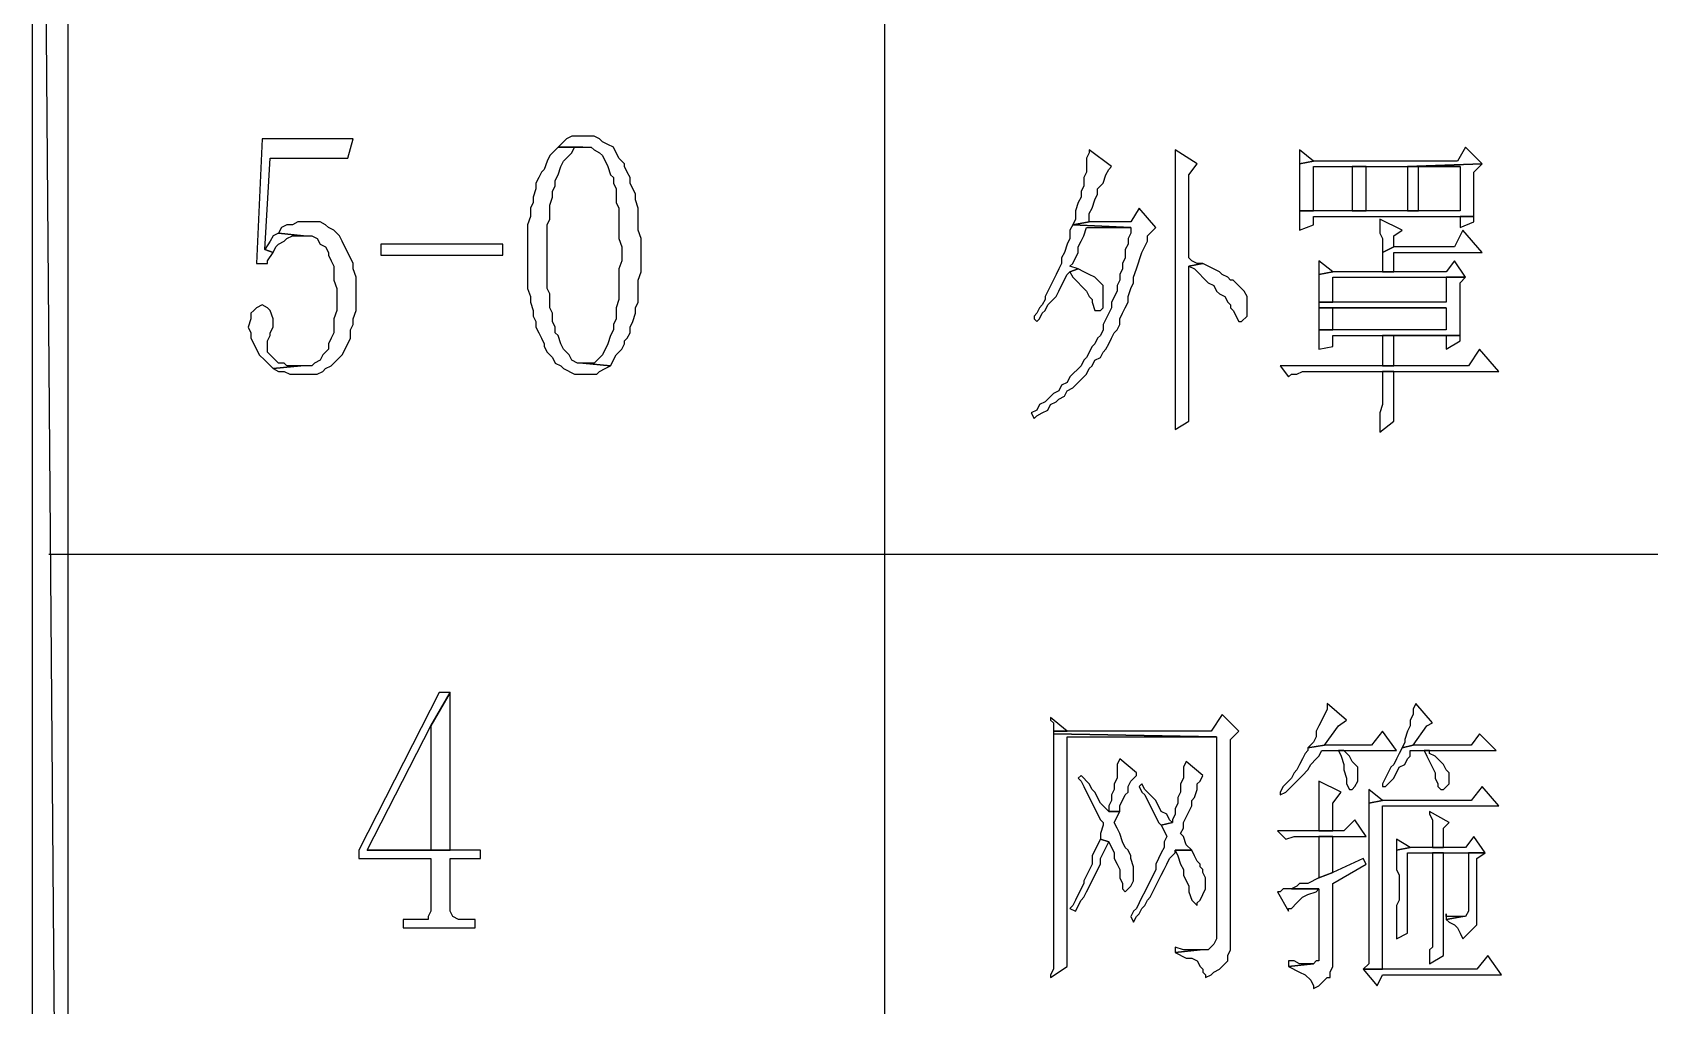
# Model space of a CAD drawing. Extents: x -15.4 to 0.8, y 0.3 to 11.8.
# Drawn here: x -3.2738 to -2.7867, y 1.8684 to 2.1615 of the extents above; entities that cross this region are included whole.
import ezdxf

# ---------------------------------------------------------------- set-up
doc = ezdxf.new("R2010")
doc.units = 0
doc.header["$MEASUREMENT"] = 0
doc.linetypes.add('AUSGEZOGEN', pattern=[0])
doc.layers.get('0').update_dxf_attribs({"linetype": 'AUSGEZOGEN'})

msp = doc.modelspace()

# ---------------------------------------------------------------- linework, layer by layer
for points in [[(-3.26295, 2.6744), (-3.27378, 2.6744), (-3.27378, 2.6744), (-3.26295, 1.3344), (-3.26295, 2.6744)], [(-3.27378, 2.6744), (-3.26295, 1.3344), (-3.26295, 1.3344), (-3.27378, 1.3344), (-3.27378, 2.6744)], [(-3.01711, 2.6744), (-3.01711, 1.33606)], [(-3.17711, 2.1294), (-3.20461, 2.1294), (-3.20461, 2.1294), (-3.20628, 2.0919), (-3.20628, 2.0919), (-3.20295, 2.0919), (-3.20295, 2.0919), (-3.20295, 2.09273), (-3.20295, 2.09273), (-3.20128, 2.09523), (-3.20128, 2.09523), (-3.20378, 2.09606), (-3.20378, 2.09606), (-3.20211, 2.12356), (-3.20211, 2.12356), (-3.17878, 2.12356), (-3.17711, 2.1294)], [(-3.10795, 2.13023), (-3.11128, 2.13023), (-3.11128, 2.13023), (-3.11295, 2.1294), (-3.11295, 2.1294), (-3.11545, 2.1269), (-3.11545, 2.1269), (-3.10545, 2.1269), (-3.10545, 2.1269), (-3.10461, 2.12606), (-3.10461, 2.12606), (-3.10295, 2.12523), (-3.10295, 2.12523), (-3.10211, 2.1244), (-3.10211, 2.1244), (-3.10045, 2.12106), (-3.10045, 2.12106), (-3.09961, 2.11856), (-3.09961, 2.11856), (-3.09878, 2.11773), (-3.09878, 2.11773), (-3.09878, 2.11606), (-3.09878, 2.11606), (-3.09795, 2.1144), (-3.09795, 2.1144), (-3.09795, 2.11023), (-3.09795, 2.11023), (-3.09711, 2.10856), (-3.09711, 2.10856), (-3.09711, 2.0994), (-3.09711, 2.0994), (-3.09628, 2.0969), (-3.09628, 2.0969), (-3.09628, 2.09273), (-3.09628, 2.09273), (-3.09711, 2.09023), (-3.09711, 2.09023), (-3.09711, 2.08106), (-3.09711, 2.08106), (-3.09795, 2.07856), (-3.09795, 2.07856), (-3.09795, 2.07523), (-3.09795, 2.07523), (-3.09878, 2.07356), (-3.09878, 2.07356), (-3.09878, 2.0719), (-3.09878, 2.0719), (-3.09961, 2.07023), (-3.09961, 2.07023), (-3.10045, 2.06773), (-3.10045, 2.06773), (-3.10211, 2.0644), (-3.10211, 2.0644), (-3.10461, 2.0619), (-3.10461, 2.0619), (-3.10795, 2.0619), (-3.10795, 2.0619), (-3.09961, 2.06106), (-3.09961, 2.06106), (-3.09795, 2.0644), (-3.09795, 2.0644), (-3.09628, 2.06606), (-3.09628, 2.06606), (-3.09545, 2.06773), (-3.09545, 2.06773), (-3.09545, 2.06856), (-3.09545, 2.06856), (-3.09461, 2.0694), (-3.09461, 2.0694), (-3.09378, 2.07106), (-3.09378, 2.07106), (-3.09378, 2.07273), (-3.09378, 2.07273), (-3.09295, 2.0744), (-3.09295, 2.0744), (-3.09211, 2.0769), (-3.09211, 2.0769), (-3.09211, 2.07856), (-3.09211, 2.07856), (-3.09128, 2.08023), (-3.09128, 2.08023), (-3.09128, 2.0869), (-3.09128, 2.0869), (-3.09045, 2.0894), (-3.09045, 2.0894), (-3.09045, 2.0994), (-3.09045, 2.0994), (-3.09128, 2.1019), (-3.09128, 2.1019), (-3.09128, 2.10856), (-3.09128, 2.10856), (-3.09211, 2.11106), (-3.09211, 2.11106), (-3.09211, 2.11273), (-3.09211, 2.11273), (-3.09378, 2.11606), (-3.09378, 2.11606), (-3.09378, 2.11773), (-3.09378, 2.11773), (-3.09461, 2.1194), (-3.09461, 2.1194), (-3.09545, 2.12106), (-3.09545, 2.12106), (-3.09545, 2.1219), (-3.09545, 2.1219), (-3.09711, 2.12356), (-3.09711, 2.12356), (-3.09878, 2.1269), (-3.09878, 2.1269), (-3.10045, 2.12773), (-3.10045, 2.12773), (-3.10211, 2.12856), (-3.10211, 2.12856), (-3.10295, 2.1294), (-3.10295, 2.1294), (-3.10461, 2.13023), (-3.10461, 2.13023), (-3.10628, 2.13023), (-3.10795, 2.13023)], [(-3.11545, 2.1269), (-3.11795, 2.1244), (-3.11795, 2.1244), (-3.11878, 2.12273), (-3.11878, 2.12273), (-3.11961, 2.12023), (-3.11961, 2.12023), (-3.12045, 2.1194), (-3.12045, 2.1194), (-3.12128, 2.11773), (-3.12128, 2.11773), (-3.12211, 2.11606), (-3.12211, 2.11606), (-3.12211, 2.1144), (-3.12211, 2.1144), (-3.12295, 2.1119), (-3.12295, 2.1119), (-3.12295, 2.11023), (-3.12295, 2.11023), (-3.12378, 2.10856), (-3.12378, 2.10856), (-3.12378, 2.10606), (-3.12378, 2.10606), (-3.12461, 2.10356), (-3.12461, 2.10356), (-3.12461, 2.0844), (-3.12461, 2.0844), (-3.12378, 2.0819), (-3.12378, 2.0819), (-3.12378, 2.08023), (-3.12378, 2.08023), (-3.12295, 2.07773), (-3.12295, 2.07773), (-3.12295, 2.07606), (-3.12295, 2.07606), (-3.12211, 2.0744), (-3.12211, 2.0744), (-3.12211, 2.07273), (-3.12211, 2.07273), (-3.12128, 2.07106), (-3.12128, 2.07106), (-3.12045, 2.0694), (-3.12045, 2.0694), (-3.11961, 2.06773), (-3.11961, 2.06773), (-3.11961, 2.0669), (-3.11961, 2.0669), (-3.11878, 2.06523), (-3.11878, 2.06523), (-3.11711, 2.06356), (-3.11711, 2.06356), (-3.11628, 2.0619), (-3.11628, 2.0619), (-3.11461, 2.06106), (-3.11461, 2.06106), (-3.11378, 2.06023), (-3.11378, 2.06023), (-3.11045, 2.05856), (-3.11045, 2.05856), (-3.10378, 2.05856), (-3.10378, 2.05856), (-3.10295, 2.0594), (-3.10295, 2.0594), (-3.10128, 2.06023), (-3.10128, 2.06023), (-3.09961, 2.06106), (-3.09961, 2.06106), (-3.10795, 2.0619), (-3.10795, 2.0619), (-3.10961, 2.0619), (-3.10961, 2.0619), (-3.11128, 2.06273), (-3.11128, 2.06273), (-3.11211, 2.0644), (-3.11211, 2.0644), (-3.11378, 2.06606), (-3.11378, 2.06606), (-3.11461, 2.06773), (-3.11461, 2.06773), (-3.11545, 2.07023), (-3.11545, 2.07023), (-3.11628, 2.07106), (-3.11628, 2.07106), (-3.11628, 2.07273), (-3.11628, 2.07273), (-3.11711, 2.0744), (-3.11711, 2.0744), (-3.11711, 2.0769), (-3.11711, 2.0769), (-3.11795, 2.07856), (-3.11795, 2.07856), (-3.11795, 2.08273), (-3.11795, 2.08273), (-3.11878, 2.0844), (-3.11878, 2.0844), (-3.11878, 2.10356), (-3.11878, 2.10356), (-3.11795, 2.10523), (-3.11795, 2.10523), (-3.11795, 2.1094), (-3.11795, 2.1094), (-3.11711, 2.1119), (-3.11711, 2.1119), (-3.11711, 2.11356), (-3.11711, 2.11356), (-3.11628, 2.11523), (-3.11628, 2.11523), (-3.11628, 2.1169), (-3.11628, 2.1169), (-3.11545, 2.11856), (-3.11545, 2.11856), (-3.11461, 2.12106), (-3.11461, 2.12106), (-3.11378, 2.12273), (-3.11378, 2.12273), (-3.11128, 2.12523), (-3.11128, 2.12523), (-3.11045, 2.1269), (-3.11045, 2.1269), (-3.10795, 2.1269), (-3.11545, 2.1269)], [(-2.95545, 2.12606), (-2.95545, 2.12523), (-2.95545, 2.12523), (-2.95628, 2.12356), (-2.95628, 2.12356), (-2.95628, 2.1194), (-2.95628, 2.1194), (-2.95711, 2.11773), (-2.95711, 2.11773), (-2.95711, 2.11523), (-2.95711, 2.11523), (-2.95795, 2.11356), (-2.95795, 2.11356), (-2.95795, 2.1119), (-2.95795, 2.1119), (-2.95878, 2.11023), (-2.95878, 2.11023), (-2.95961, 2.10773), (-2.95961, 2.10773), (-2.95961, 2.10523), (-2.95961, 2.10523), (-2.96045, 2.10356), (-2.96045, 2.10356), (-2.95545, 2.1044), (-2.95545, 2.1044), (-2.95545, 2.1069), (-2.95545, 2.1069), (-2.95461, 2.10856), (-2.95461, 2.10856), (-2.95378, 2.11106), (-2.95378, 2.11106), (-2.95295, 2.11273), (-2.95295, 2.11273), (-2.95295, 2.1144), (-2.95295, 2.1144), (-2.95128, 2.11606), (-2.95128, 2.11606), (-2.95045, 2.11856), (-2.95045, 2.11856), (-2.94961, 2.12023), (-2.94961, 2.12023), (-2.94878, 2.12106), (-2.95545, 2.12606)], [(-2.92961, 2.12606), (-2.92961, 2.0419), (-2.92961, 2.0419), (-2.92545, 2.0444), (-2.92545, 2.0444), (-2.92545, 2.09106), (-2.92545, 2.09106), (-2.92128, 2.0919), (-2.92128, 2.0919), (-2.92295, 2.0919), (-2.92295, 2.0919), (-2.92461, 2.09273), (-2.92461, 2.09273), (-2.92545, 2.09356), (-2.92545, 2.09356), (-2.92545, 2.11856), (-2.92545, 2.11856), (-2.92295, 2.1219), (-2.92961, 2.12606)], [(-2.84211, 2.1269), (-2.84461, 2.12273), (-2.84461, 2.12273), (-2.88795, 2.12273), (-2.88795, 2.12273), (-2.89211, 2.1219), (-2.89211, 2.1219), (-2.89211, 2.10773), (-2.89211, 2.10773), (-2.88795, 2.10773), (-2.88795, 2.10773), (-2.88795, 2.12106), (-2.88795, 2.12106), (-2.85961, 2.12106), (-2.85961, 2.12106), (-2.83711, 2.1219), (-2.84211, 2.1269)], [(-2.89211, 2.12606), (-2.89211, 2.1219), (-2.89211, 2.1219), (-2.88795, 2.12273), (-2.89211, 2.12606)], [(-2.83711, 2.1219), (-2.85961, 2.12106), (-2.85961, 2.12106), (-2.84378, 2.12106), (-2.84378, 2.12106), (-2.84378, 2.10773), (-2.84378, 2.10773), (-2.89211, 2.10773), (-2.89211, 2.10773), (-2.89211, 2.1019), (-2.89211, 2.1019), (-2.88795, 2.10356), (-2.88795, 2.10356), (-2.88795, 2.10606), (-2.88795, 2.10606), (-2.83961, 2.10606), (-2.83961, 2.10606), (-2.83961, 2.1194), (-2.83711, 2.1219)], [(-2.87211, 2.10773), (-2.87211, 2.12106), (-2.87211, 2.12106), (-2.87628, 2.12106), (-2.87628, 2.12106), (-2.87628, 2.10773), (-2.87628, 2.10773), (-2.87211, 2.10773), (-2.87211, 2.10773)], [(-2.85961, 2.12106), (-2.85961, 2.10773), (-2.85961, 2.10773), (-2.85628, 2.10773), (-2.85628, 2.10773), (-2.85628, 2.12106), (-2.85628, 2.12106), (-2.84378, 2.12106), (-2.85961, 2.12106)], [(-3.19045, 2.1044), (-3.19378, 2.1044), (-3.19378, 2.1044), (-3.19545, 2.10356), (-3.19545, 2.10356), (-3.19711, 2.10356), (-3.19711, 2.10356), (-3.19878, 2.10273), (-3.19878, 2.10273), (-3.19961, 2.10106), (-3.19961, 2.10106), (-3.19211, 2.10023), (-3.19211, 2.10023), (-3.18961, 2.10023), (-3.18961, 2.10023), (-3.18795, 2.0994), (-3.18795, 2.0994), (-3.18711, 2.09773), (-3.18711, 2.09773), (-3.18545, 2.0969), (-3.18545, 2.0969), (-3.18461, 2.09523), (-3.18461, 2.09523), (-3.18461, 2.0944), (-3.18461, 2.0944), (-3.18378, 2.09273), (-3.18378, 2.09273), (-3.18295, 2.09106), (-3.18295, 2.09106), (-3.18295, 2.0869), (-3.18295, 2.0869), (-3.18211, 2.0844), (-3.18211, 2.0844), (-3.18211, 2.07773), (-3.18211, 2.07773), (-3.18295, 2.07523), (-3.18295, 2.07523), (-3.18295, 2.07106), (-3.18295, 2.07106), (-3.18378, 2.0694), (-3.18378, 2.0694), (-3.18461, 2.06773), (-3.18461, 2.06773), (-3.18461, 2.06606), (-3.18461, 2.06606), (-3.18628, 2.0644), (-3.18628, 2.0644), (-3.18711, 2.06273), (-3.18711, 2.06273), (-3.18878, 2.0619), (-3.18878, 2.0619), (-3.18961, 2.06106), (-3.18961, 2.06106), (-3.19295, 2.06106), (-3.19295, 2.06106), (-3.20128, 2.06023), (-3.20128, 2.06023), (-3.19961, 2.0594), (-3.19961, 2.0594), (-3.19795, 2.0594), (-3.19795, 2.0594), (-3.19628, 2.05856), (-3.19628, 2.05856), (-3.18795, 2.05856), (-3.18795, 2.05856), (-3.18628, 2.0594), (-3.18628, 2.0594), (-3.18545, 2.06023), (-3.18545, 2.06023), (-3.18378, 2.06106), (-3.18378, 2.06106), (-3.18295, 2.0619), (-3.18295, 2.0619), (-3.18045, 2.0644), (-3.18045, 2.0644), (-3.17878, 2.06773), (-3.17878, 2.06773), (-3.17795, 2.0694), (-3.17795, 2.0694), (-3.17795, 2.0719), (-3.17795, 2.0719), (-3.17711, 2.07356), (-3.17711, 2.07356), (-3.17711, 2.07523), (-3.17711, 2.07523), (-3.17628, 2.07773), (-3.17628, 2.07773), (-3.17628, 2.08773), (-3.17628, 2.08773), (-3.17711, 2.09023), (-3.17711, 2.09023), (-3.17711, 2.0919), (-3.17711, 2.0919), (-3.18045, 2.09856), (-3.18045, 2.09856), (-3.18128, 2.10023), (-3.18128, 2.10023), (-3.18295, 2.1019), (-3.18295, 2.1019), (-3.18461, 2.10273), (-3.18461, 2.10273), (-3.18545, 2.10356), (-3.18545, 2.10356), (-3.18711, 2.1044), (-3.18711, 2.1044), (-3.18878, 2.1044), (-3.19045, 2.1044)], [(-2.94045, 2.10856), (-2.94295, 2.1044), (-2.94295, 2.1044), (-2.95545, 2.1044), (-2.95545, 2.1044), (-2.96045, 2.10356), (-2.96045, 2.10356), (-2.94295, 2.10273), (-2.94295, 2.10273), (-2.94295, 2.10106), (-2.94295, 2.10106), (-2.94378, 2.0994), (-2.94378, 2.0994), (-2.94378, 2.09773), (-2.94378, 2.09773), (-2.94461, 2.09606), (-2.94461, 2.09606), (-2.94461, 2.09356), (-2.94461, 2.09356), (-2.94545, 2.0919), (-2.94545, 2.0919), (-2.94545, 2.09023), (-2.94545, 2.09023), (-2.94628, 2.08856), (-2.94628, 2.08856), (-2.94628, 2.0869), (-2.94628, 2.0869), (-2.94711, 2.08523), (-2.94711, 2.08523), (-2.94711, 2.08356), (-2.94711, 2.08356), (-2.94878, 2.08023), (-2.94878, 2.08023), (-2.94878, 2.07856), (-2.94878, 2.07856), (-2.94961, 2.0769), (-2.94961, 2.0769), (-2.95128, 2.07356), (-2.95128, 2.07356), (-2.95128, 2.0719), (-2.95128, 2.0719), (-2.95211, 2.07023), (-2.95211, 2.07023), (-2.95295, 2.0694), (-2.95295, 2.0694), (-2.95378, 2.06773), (-2.95378, 2.06773), (-2.95461, 2.0669), (-2.95461, 2.0669), (-2.95628, 2.06356), (-2.95628, 2.06356), (-2.95711, 2.06273), (-2.95711, 2.06273), (-2.95795, 2.06106), (-2.95795, 2.06106), (-2.96128, 2.05773), (-2.96128, 2.05773), (-2.96211, 2.05606), (-2.96211, 2.05606), (-2.96378, 2.05523), (-2.96378, 2.05523), (-2.96461, 2.05356), (-2.96461, 2.05356), (-2.96628, 2.05273), (-2.96628, 2.05273), (-2.96878, 2.05023), (-2.96878, 2.05023), (-2.97045, 2.0494), (-2.97045, 2.0494), (-2.97128, 2.04773), (-2.97128, 2.04773), (-2.97295, 2.0469), (-2.97295, 2.0469), (-2.97211, 2.04523), (-2.97211, 2.04523), (-2.97128, 2.04606), (-2.97128, 2.04606), (-2.96961, 2.0469), (-2.96961, 2.0469), (-2.96795, 2.04773), (-2.96795, 2.04773), (-2.96711, 2.0494), (-2.96711, 2.0494), (-2.96545, 2.05023), (-2.96545, 2.05023), (-2.96461, 2.05106), (-2.96461, 2.05106), (-2.96295, 2.0519), (-2.96295, 2.0519), (-2.96211, 2.05356), (-2.96211, 2.05356), (-2.96045, 2.0544), (-2.96045, 2.0544), (-2.95878, 2.05606), (-2.95878, 2.05606), (-2.95711, 2.05773), (-2.95711, 2.05773), (-2.95628, 2.05856), (-2.95628, 2.05856), (-2.95545, 2.06023), (-2.95545, 2.06023), (-2.95461, 2.06106), (-2.95461, 2.06106), (-2.95378, 2.06273), (-2.95378, 2.06273), (-2.95211, 2.06356), (-2.95211, 2.06356), (-2.95128, 2.06523), (-2.95128, 2.06523), (-2.95045, 2.06606), (-2.95045, 2.06606), (-2.94961, 2.06773), (-2.94961, 2.06773), (-2.94878, 2.0694), (-2.94878, 2.0694), (-2.94795, 2.07106), (-2.94795, 2.07106), (-2.94711, 2.0719), (-2.94711, 2.0719), (-2.94628, 2.07356), (-2.94628, 2.07356), (-2.94628, 2.07523), (-2.94628, 2.07523), (-2.94545, 2.0769), (-2.94545, 2.0769), (-2.94461, 2.07856), (-2.94461, 2.07856), (-2.94378, 2.08023), (-2.94378, 2.08023), (-2.94378, 2.0819), (-2.94378, 2.0819), (-2.94295, 2.0844), (-2.94295, 2.0844), (-2.94211, 2.08606), (-2.94211, 2.08606), (-2.94211, 2.08773), (-2.94211, 2.08773), (-2.94128, 2.09023), (-2.94128, 2.09023), (-2.93961, 2.09523), (-2.93961, 2.09523), (-2.93795, 2.09856), (-2.93795, 2.09856), (-2.93795, 2.10023), (-2.93795, 2.10023), (-2.93545, 2.10273), (-2.94045, 2.10856)], [(-2.86795, 2.10523), (-2.86795, 2.10106), (-2.86795, 2.10106), (-2.86711, 2.0994), (-2.86711, 2.0994), (-2.86711, 2.09523), (-2.86711, 2.09523), (-2.86378, 2.0969), (-2.86378, 2.0969), (-2.86378, 2.10023), (-2.86378, 2.10023), (-2.86128, 2.1019), (-2.86795, 2.10523)], [(-2.83961, 2.10606), (-2.84378, 2.10606), (-2.84378, 2.10606), (-2.84378, 2.10273), (-2.84378, 2.10273), (-2.83961, 2.1044), (-2.83961, 2.10606)], [(-3.19961, 2.10106), (-3.20128, 2.10023), (-3.20128, 2.10023), (-3.20211, 2.09856), (-3.20211, 2.09856), (-3.20378, 2.09606), (-3.20378, 2.09606), (-3.20128, 2.09523), (-3.20128, 2.09523), (-3.20045, 2.0969), (-3.20045, 2.0969), (-3.19961, 2.09773), (-3.19961, 2.09773), (-3.19795, 2.09856), (-3.19795, 2.09856), (-3.19711, 2.0994), (-3.19711, 2.0994), (-3.19545, 2.10023), (-3.19545, 2.10023), (-3.19211, 2.10023), (-3.19961, 2.10106)], [(-2.96045, 2.10356), (-2.96128, 2.1019), (-2.96128, 2.1019), (-2.96128, 2.0994), (-2.96128, 2.0994), (-2.96211, 2.09773), (-2.96211, 2.09773), (-2.96295, 2.09523), (-2.96295, 2.09523), (-2.96378, 2.09356), (-2.96378, 2.09356), (-2.96378, 2.0919), (-2.96378, 2.0919), (-2.96461, 2.09023), (-2.96461, 2.09023), (-2.96545, 2.08856), (-2.96545, 2.08856), (-2.96878, 2.0819), (-2.96878, 2.0819), (-2.96878, 2.08106), (-2.96878, 2.08106), (-2.96961, 2.0794), (-2.96961, 2.0794), (-2.97045, 2.07856), (-2.97045, 2.07856), (-2.97128, 2.0769), (-2.97128, 2.0769), (-2.97211, 2.07606), (-2.97211, 2.07606), (-2.97211, 2.07523), (-2.97211, 2.07523), (-2.97128, 2.0744), (-2.97128, 2.0744), (-2.97045, 2.07523), (-2.97045, 2.07523), (-2.96961, 2.0769), (-2.96961, 2.0769), (-2.96878, 2.07773), (-2.96878, 2.07773), (-2.96795, 2.0794), (-2.96795, 2.0794), (-2.96545, 2.0819), (-2.96545, 2.0819), (-2.96461, 2.08356), (-2.96461, 2.08356), (-2.96378, 2.08523), (-2.96378, 2.08523), (-2.96211, 2.08856), (-2.96211, 2.08856), (-2.96128, 2.0894), (-2.96128, 2.0894), (-2.95878, 2.09023), (-2.95878, 2.09023), (-2.96128, 2.09106), (-2.96128, 2.09106), (-2.96045, 2.0919), (-2.96045, 2.0919), (-2.95878, 2.09523), (-2.95878, 2.09523), (-2.95878, 2.0969), (-2.95878, 2.0969), (-2.95795, 2.09856), (-2.95795, 2.09856), (-2.95711, 2.10023), (-2.95711, 2.10023), (-2.95628, 2.10273), (-2.95628, 2.10273), (-2.94295, 2.10273), (-2.96045, 2.10356)], [(-2.84295, 2.1019), (-2.84545, 2.0969), (-2.84545, 2.0969), (-2.86378, 2.0969), (-2.86378, 2.0969), (-2.86711, 2.09523), (-2.86711, 2.09523), (-2.86711, 2.0894), (-2.86711, 2.0894), (-2.86378, 2.0894), (-2.86378, 2.0894), (-2.86378, 2.09523), (-2.86378, 2.09523), (-2.83711, 2.09523), (-2.84295, 2.1019)], [(-3.13211, 2.0944), (-3.13211, 2.09773), (-3.13211, 2.09773), (-3.16878, 2.09773), (-3.16878, 2.09773), (-3.16878, 2.0944), (-3.16878, 2.0944), (-3.13211, 2.0944), (-3.13211, 2.0944)], [(-2.95878, 2.09023), (-2.96128, 2.0894), (-2.96128, 2.0894), (-2.96045, 2.08773), (-2.96045, 2.08773), (-2.95628, 2.08356), (-2.95628, 2.08356), (-2.95545, 2.0819), (-2.95545, 2.0819), (-2.95461, 2.08106), (-2.95461, 2.08106), (-2.95461, 2.08023), (-2.95461, 2.08023), (-2.95378, 2.07773), (-2.95378, 2.07773), (-2.95211, 2.07773), (-2.95211, 2.07773), (-2.95128, 2.07856), (-2.95128, 2.07856), (-2.95128, 2.08523), (-2.95128, 2.08523), (-2.95378, 2.08773), (-2.95378, 2.08773), (-2.95545, 2.08856), (-2.95545, 2.08856), (-2.95711, 2.0894), (-2.95878, 2.09023)], [(-2.92128, 2.0919), (-2.92545, 2.09106), (-2.92545, 2.09106), (-2.92378, 2.09023), (-2.92378, 2.09023), (-2.91961, 2.08606), (-2.91961, 2.08606), (-2.91795, 2.08523), (-2.91795, 2.08523), (-2.91711, 2.08356), (-2.91711, 2.08356), (-2.91628, 2.08273), (-2.91628, 2.08273), (-2.91461, 2.0819), (-2.91461, 2.0819), (-2.91378, 2.08023), (-2.91378, 2.08023), (-2.91295, 2.0794), (-2.91295, 2.0794), (-2.91295, 2.07856), (-2.91295, 2.07856), (-2.91211, 2.07773), (-2.91211, 2.07773), (-2.91045, 2.0744), (-2.91045, 2.0744), (-2.90961, 2.0744), (-2.90961, 2.0744), (-2.90795, 2.07606), (-2.90795, 2.07606), (-2.90795, 2.0819), (-2.90795, 2.0819), (-2.90878, 2.08356), (-2.90878, 2.08356), (-2.91211, 2.0869), (-2.91211, 2.0869), (-2.91295, 2.0869), (-2.91295, 2.0869), (-2.91378, 2.08773), (-2.91378, 2.08773), (-2.91545, 2.08856), (-2.91545, 2.08856), (-2.91628, 2.0894), (-2.91628, 2.0894), (-2.91961, 2.09106), (-2.92128, 2.0919)], [(-2.88628, 2.09273), (-2.88628, 2.08856), (-2.88628, 2.08856), (-2.88211, 2.0894), (-2.88628, 2.09273)], [(-2.84545, 2.09273), (-2.84795, 2.0894), (-2.84795, 2.0894), (-2.88211, 2.0894), (-2.88211, 2.0894), (-2.88628, 2.08856), (-2.88628, 2.08856), (-2.88628, 2.08023), (-2.88628, 2.08023), (-2.88211, 2.08023), (-2.88211, 2.08023), (-2.88211, 2.08773), (-2.88211, 2.08773), (-2.84211, 2.08773), (-2.84545, 2.09273)], [(-2.84211, 2.08773), (-2.84795, 2.08773), (-2.84795, 2.08773), (-2.84795, 2.08023), (-2.84795, 2.08023), (-2.88628, 2.08023), (-2.88628, 2.08023), (-2.88628, 2.07856), (-2.88628, 2.07856), (-2.84795, 2.07856), (-2.84795, 2.07856), (-2.84795, 2.0719), (-2.84795, 2.0719), (-2.88628, 2.0719), (-2.88628, 2.0719), (-2.88628, 2.06606), (-2.88628, 2.06606), (-2.88211, 2.0669), (-2.88211, 2.0669), (-2.88211, 2.07023), (-2.88211, 2.07023), (-2.84378, 2.07023), (-2.84378, 2.07023), (-2.84378, 2.08606), (-2.84211, 2.08773)], [(-3.20461, 2.0794), (-3.20628, 2.07856), (-3.20628, 2.07856), (-3.20711, 2.07773), (-3.20711, 2.07773), (-3.20795, 2.0769), (-3.20795, 2.0769), (-3.20795, 2.07523), (-3.20795, 2.07523), (-3.20878, 2.07273), (-3.20878, 2.07273), (-3.20795, 2.07106), (-3.20795, 2.07106), (-3.20795, 2.0694), (-3.20795, 2.0694), (-3.20711, 2.06773), (-3.20711, 2.06773), (-3.20545, 2.0644), (-3.20545, 2.0644), (-3.20378, 2.06273), (-3.20378, 2.06273), (-3.20128, 2.06023), (-3.20128, 2.06023), (-3.19295, 2.06106), (-3.19295, 2.06106), (-3.19711, 2.06106), (-3.19711, 2.06106), (-3.19795, 2.0619), (-3.19795, 2.0619), (-3.19961, 2.0619), (-3.19961, 2.0619), (-3.20295, 2.06523), (-3.20295, 2.06523), (-3.20295, 2.06856), (-3.20295, 2.06856), (-3.20211, 2.07023), (-3.20211, 2.07023), (-3.20211, 2.07106), (-3.20211, 2.07106), (-3.20128, 2.07273), (-3.20128, 2.07273), (-3.20128, 2.07523), (-3.20128, 2.07523), (-3.20211, 2.07773), (-3.20211, 2.07773), (-3.20295, 2.07856), (-3.20461, 2.0794)], [(-2.88628, 2.07856), (-2.88628, 2.0719), (-2.88628, 2.0719), (-2.88211, 2.0719), (-2.88211, 2.0719), (-2.88211, 2.07856), (-2.88211, 2.07856), (-2.84795, 2.07856), (-2.88628, 2.07856)], [(-2.86711, 2.07023), (-2.86711, 2.06106), (-2.86711, 2.06106), (-2.86378, 2.06106), (-2.86378, 2.06106), (-2.86378, 2.07023), (-2.86378, 2.07023), (-2.84795, 2.07023), (-2.86711, 2.07023)], [(-2.84378, 2.07023), (-2.86711, 2.07023), (-2.86711, 2.07023), (-2.84795, 2.07023), (-2.84795, 2.07023), (-2.84795, 2.06606), (-2.84795, 2.06606), (-2.84378, 2.06856), (-2.84378, 2.07023)], [(-2.83795, 2.06606), (-2.84128, 2.06106), (-2.84128, 2.06106), (-2.89795, 2.06106), (-2.89795, 2.06106), (-2.89545, 2.05773), (-2.89545, 2.05773), (-2.89461, 2.05856), (-2.89461, 2.05856), (-2.89295, 2.05856), (-2.89295, 2.05856), (-2.89128, 2.0594), (-2.89128, 2.0594), (-2.83211, 2.0594), (-2.83795, 2.06606)], [(-2.86378, 2.0594), (-2.86711, 2.0594), (-2.86711, 2.0594), (-2.86711, 2.0494), (-2.86711, 2.0494), (-2.86795, 2.0469), (-2.86795, 2.0469), (-2.86795, 2.04106), (-2.86795, 2.04106), (-2.86378, 2.0444), (-2.86378, 2.0444), (-2.86378, 2.0594), (-2.86378, 2.0594)], [(-3.26878, 2.0044), (0.08122, 2.0044)], [(-3.26878, 2.0044), (0.08122, 2.0044)], [(-3.14795, 1.96273), (-3.15128, 1.96273), (-3.15128, 1.96273), (-3.17545, 1.91523), (-3.17545, 1.91523), (-3.17545, 1.91273), (-3.17545, 1.91273), (-3.15378, 1.91273), (-3.15378, 1.91273), (-3.15378, 1.8969), (-3.15378, 1.8969), (-3.15461, 1.89523), (-3.15461, 1.89523), (-3.15461, 1.8944), (-3.15461, 1.8944), (-3.16211, 1.8944), (-3.16211, 1.8944), (-3.16211, 1.8919), (-3.16211, 1.8919), (-3.14045, 1.8919), (-3.14045, 1.8919), (-3.14045, 1.8944), (-3.14045, 1.8944), (-3.14545, 1.8944), (-3.14545, 1.8944), (-3.14711, 1.89523), (-3.14711, 1.89523), (-3.14795, 1.8969), (-3.14795, 1.8969), (-3.14795, 1.91273), (-3.14795, 1.91273), (-3.13878, 1.91273), (-3.13878, 1.91273), (-3.13878, 1.91523), (-3.13878, 1.91523), (-3.17295, 1.91523), (-3.17295, 1.91523), (-3.15378, 1.95273), (-3.14795, 1.96273)], [(-3.14795, 1.96273), (-3.15378, 1.95273), (-3.15378, 1.95273), (-3.15378, 1.91523), (-3.15378, 1.91523), (-3.17295, 1.91523), (-3.17295, 1.91523), (-3.14795, 1.91523), (-3.14795, 1.96273)], [(-2.88378, 1.9594), (-2.88378, 1.95773), (-2.88378, 1.95773), (-2.88545, 1.9544), (-2.88545, 1.9544), (-2.88628, 1.95273), (-2.88628, 1.95273), (-2.88711, 1.95106), (-2.88711, 1.95106), (-2.88711, 1.9494), (-2.88711, 1.9494), (-2.88795, 1.94773), (-2.88795, 1.94773), (-2.88961, 1.94606), (-2.88961, 1.94606), (-2.88461, 1.9469), (-2.88461, 1.9469), (-2.88045, 1.95273), (-2.88045, 1.95273), (-2.87795, 1.9544), (-2.88378, 1.9594)], [(-2.85711, 1.9594), (-2.85795, 1.95773), (-2.85795, 1.95773), (-2.85795, 1.95606), (-2.85795, 1.95606), (-2.85878, 1.9544), (-2.85878, 1.9544), (-2.85878, 1.95273), (-2.85878, 1.95273), (-2.85961, 1.95106), (-2.85961, 1.95106), (-2.86045, 1.94856), (-2.86045, 1.94856), (-2.86045, 1.94773), (-2.86045, 1.94773), (-2.86128, 1.94606), (-2.86128, 1.94606), (-2.85795, 1.9469), (-2.85795, 1.9469), (-2.85378, 1.95273), (-2.85378, 1.95273), (-2.85211, 1.95356), (-2.85711, 1.9594)], [(-2.96711, 1.95523), (-2.96711, 1.9544), (-2.96711, 1.9544), (-2.96628, 1.95356), (-2.96628, 1.95356), (-2.96628, 1.95106), (-2.96628, 1.95106), (-2.96211, 1.95106), (-2.96711, 1.95523)], [(-2.91545, 1.95606), (-2.91878, 1.95106), (-2.91878, 1.95106), (-2.96628, 1.95106), (-2.96628, 1.95106), (-2.96628, 1.95023), (-2.96628, 1.95023), (-2.91711, 1.9494), (-2.91711, 1.9494), (-2.91711, 1.88856), (-2.91711, 1.88856), (-2.91795, 1.8869), (-2.91795, 1.8869), (-2.91961, 1.88523), (-2.91961, 1.88523), (-2.92211, 1.88523), (-2.92211, 1.88523), (-2.92961, 1.8844), (-2.92961, 1.8844), (-2.92628, 1.88273), (-2.92628, 1.88273), (-2.92461, 1.88273), (-2.92461, 1.88273), (-2.92295, 1.8819), (-2.92295, 1.8819), (-2.92211, 1.88023), (-2.92211, 1.88023), (-2.92128, 1.8794), (-2.92128, 1.8794), (-2.92128, 1.87856), (-2.92128, 1.87856), (-2.92045, 1.87773), (-2.92045, 1.87773), (-2.92045, 1.8769), (-2.92045, 1.8769), (-2.91878, 1.87773), (-2.91878, 1.87773), (-2.91795, 1.87856), (-2.91795, 1.87856), (-2.91628, 1.8794), (-2.91628, 1.8794), (-2.91545, 1.88023), (-2.91545, 1.88023), (-2.91461, 1.88106), (-2.91461, 1.88106), (-2.91378, 1.8819), (-2.91378, 1.8819), (-2.91378, 1.88356), (-2.91378, 1.88356), (-2.91295, 1.88523), (-2.91295, 1.88523), (-2.91295, 1.94856), (-2.91295, 1.94856), (-2.91045, 1.95106), (-2.91545, 1.95606)], [(-2.96628, 1.95023), (-2.96628, 1.8794), (-2.96628, 1.8794), (-2.96711, 1.87773), (-2.96711, 1.87773), (-2.96711, 1.8769), (-2.96711, 1.8769), (-2.96211, 1.88023), (-2.96211, 1.88023), (-2.96211, 1.9494), (-2.96211, 1.9494), (-2.91711, 1.9494), (-2.96628, 1.95023)], [(-2.86711, 1.95106), (-2.87045, 1.9469), (-2.87045, 1.9469), (-2.88461, 1.9469), (-2.88461, 1.9469), (-2.88961, 1.94606), (-2.88961, 1.94606), (-2.88961, 1.94523), (-2.88961, 1.94523), (-2.89045, 1.9444), (-2.89045, 1.9444), (-2.89128, 1.94273), (-2.89128, 1.94273), (-2.89211, 1.94106), (-2.89211, 1.94106), (-2.89295, 1.9394), (-2.89295, 1.9394), (-2.89378, 1.93856), (-2.89378, 1.93856), (-2.89461, 1.9369), (-2.89461, 1.9369), (-2.89711, 1.9344), (-2.89711, 1.9344), (-2.89795, 1.93273), (-2.89795, 1.93273), (-2.89795, 1.9319), (-2.89795, 1.9319), (-2.89628, 1.93273), (-2.89628, 1.93273), (-2.89545, 1.93356), (-2.89545, 1.93356), (-2.89295, 1.93606), (-2.89295, 1.93606), (-2.89128, 1.93773), (-2.89128, 1.93773), (-2.88961, 1.9394), (-2.88961, 1.9394), (-2.88878, 1.94106), (-2.88878, 1.94106), (-2.88711, 1.94273), (-2.88711, 1.94273), (-2.88628, 1.94356), (-2.88628, 1.94356), (-2.88545, 1.94523), (-2.88545, 1.94523), (-2.86295, 1.94523), (-2.86711, 1.95106)], [(-2.83795, 1.95023), (-2.84045, 1.9469), (-2.84045, 1.9469), (-2.85795, 1.9469), (-2.85795, 1.9469), (-2.86128, 1.94606), (-2.86128, 1.94606), (-2.86211, 1.9444), (-2.86211, 1.9444), (-2.86295, 1.94273), (-2.86295, 1.94273), (-2.86378, 1.94106), (-2.86378, 1.94106), (-2.86461, 1.94023), (-2.86461, 1.94023), (-2.86711, 1.93523), (-2.86711, 1.93523), (-2.86711, 1.9344), (-2.86711, 1.9344), (-2.86628, 1.9344), (-2.86628, 1.9344), (-2.86378, 1.9369), (-2.86378, 1.9369), (-2.86211, 1.94023), (-2.86211, 1.94023), (-2.86045, 1.94106), (-2.86045, 1.94106), (-2.85961, 1.94273), (-2.85961, 1.94273), (-2.85878, 1.94356), (-2.85878, 1.94356), (-2.85878, 1.94523), (-2.85878, 1.94523), (-2.83295, 1.94523), (-2.83795, 1.95023)], [(-2.87878, 1.94523), (-2.88045, 1.94523), (-2.88045, 1.94523), (-2.87961, 1.94356), (-2.87961, 1.94356), (-2.87878, 1.94106), (-2.87878, 1.94106), (-2.87878, 1.9394), (-2.87878, 1.9394), (-2.87795, 1.9369), (-2.87795, 1.9369), (-2.87795, 1.93523), (-2.87795, 1.93523), (-2.87711, 1.93356), (-2.87711, 1.93356), (-2.87628, 1.93356), (-2.87628, 1.93356), (-2.87545, 1.9344), (-2.87545, 1.9344), (-2.87461, 1.93606), (-2.87461, 1.93606), (-2.87461, 1.94023), (-2.87461, 1.94023), (-2.87628, 1.9419), (-2.87628, 1.9419), (-2.87711, 1.94356), (-2.87711, 1.94356), (-2.87878, 1.94523), (-2.87878, 1.94523)], [(-2.85295, 1.94523), (-2.85461, 1.94523), (-2.85461, 1.94523), (-2.85378, 1.94356), (-2.85378, 1.94356), (-2.85295, 1.9419), (-2.85295, 1.9419), (-2.85128, 1.93856), (-2.85128, 1.93856), (-2.85128, 1.9369), (-2.85128, 1.9369), (-2.85045, 1.93523), (-2.85045, 1.93523), (-2.85045, 1.9344), (-2.85045, 1.9344), (-2.84961, 1.93356), (-2.84961, 1.93356), (-2.84878, 1.93356), (-2.84878, 1.93356), (-2.84711, 1.93523), (-2.84711, 1.93523), (-2.84711, 1.93856), (-2.84711, 1.93856), (-2.84795, 1.9394), (-2.84795, 1.9394), (-2.84878, 1.94106), (-2.84878, 1.94106), (-2.85128, 1.94356), (-2.85128, 1.94356), (-2.85295, 1.9444), (-2.85295, 1.94523)], [(-2.94628, 1.94273), (-2.94711, 1.94106), (-2.94711, 1.94106), (-2.94711, 1.9369), (-2.94711, 1.9369), (-2.94795, 1.93523), (-2.94795, 1.93523), (-2.94795, 1.93356), (-2.94795, 1.93356), (-2.94878, 1.9319), (-2.94878, 1.9319), (-2.94878, 1.93023), (-2.94878, 1.93023), (-2.94961, 1.92856), (-2.94961, 1.92856), (-2.94961, 1.9269), (-2.94961, 1.9269), (-2.94628, 1.9269), (-2.94628, 1.9269), (-2.94628, 1.92856), (-2.94628, 1.92856), (-2.94461, 1.9319), (-2.94461, 1.9319), (-2.94378, 1.93273), (-2.94378, 1.93273), (-2.94378, 1.9344), (-2.94378, 1.9344), (-2.94295, 1.93606), (-2.94295, 1.93606), (-2.94128, 1.93773), (-2.94128, 1.93773), (-2.94128, 1.93856), (-2.94628, 1.94273)], [(-2.92628, 1.9419), (-2.92711, 1.94023), (-2.92711, 1.94023), (-2.92711, 1.9369), (-2.92711, 1.9369), (-2.92795, 1.93523), (-2.92795, 1.93523), (-2.92795, 1.93273), (-2.92795, 1.93273), (-2.92878, 1.93106), (-2.92878, 1.93106), (-2.92878, 1.9294), (-2.92878, 1.9294), (-2.92961, 1.92773), (-2.92961, 1.92773), (-2.92961, 1.92606), (-2.92961, 1.92606), (-2.93045, 1.9244), (-2.93045, 1.9244), (-2.93045, 1.92356), (-2.93045, 1.92356), (-2.93378, 1.92273), (-2.93378, 1.92273), (-2.93295, 1.92106), (-2.93295, 1.92106), (-2.93211, 1.9194), (-2.93211, 1.9194), (-2.93295, 1.91773), (-2.93295, 1.91773), (-2.93295, 1.91606), (-2.93295, 1.91606), (-2.93378, 1.9144), (-2.93378, 1.9144), (-2.93461, 1.91273), (-2.93461, 1.91273), (-2.93545, 1.91106), (-2.93545, 1.91106), (-2.93545, 1.9094), (-2.93545, 1.9094), (-2.93878, 1.90273), (-2.93878, 1.90273), (-2.93961, 1.90106), (-2.93961, 1.90106), (-2.94128, 1.89773), (-2.94128, 1.89773), (-2.94211, 1.8969), (-2.94211, 1.8969), (-2.94295, 1.89523), (-2.94295, 1.89523), (-2.94211, 1.89356), (-2.94211, 1.89356), (-2.94128, 1.89523), (-2.94128, 1.89523), (-2.94045, 1.89606), (-2.94045, 1.89606), (-2.93961, 1.89773), (-2.93961, 1.89773), (-2.93878, 1.89856), (-2.93878, 1.89856), (-2.93795, 1.90023), (-2.93795, 1.90023), (-2.93711, 1.90106), (-2.93711, 1.90106), (-2.93628, 1.90273), (-2.93628, 1.90273), (-2.93378, 1.90773), (-2.93378, 1.90773), (-2.93295, 1.9094), (-2.93295, 1.9094), (-2.93211, 1.91106), (-2.93211, 1.91106), (-2.93128, 1.91273), (-2.93128, 1.91273), (-2.92961, 1.9144), (-2.92961, 1.9144), (-2.92961, 1.91523), (-2.92961, 1.91523), (-2.92461, 1.91523), (-2.92461, 1.91523), (-2.92628, 1.9169), (-2.92628, 1.9169), (-2.92711, 1.9194), (-2.92711, 1.9194), (-2.92795, 1.92023), (-2.92795, 1.92023), (-2.92711, 1.9219), (-2.92711, 1.9219), (-2.92711, 1.92356), (-2.92711, 1.92356), (-2.92461, 1.92856), (-2.92461, 1.92856), (-2.92461, 1.93023), (-2.92461, 1.93023), (-2.92378, 1.93106), (-2.92378, 1.93106), (-2.92295, 1.93356), (-2.92295, 1.93356), (-2.92295, 1.93523), (-2.92295, 1.93523), (-2.92211, 1.93606), (-2.92211, 1.93606), (-2.92128, 1.93773), (-2.92628, 1.9419)], [(-2.95795, 1.93773), (-2.95878, 1.9369), (-2.95878, 1.9369), (-2.95795, 1.93606), (-2.95795, 1.93606), (-2.95711, 1.9344), (-2.95711, 1.9344), (-2.95628, 1.93273), (-2.95628, 1.93273), (-2.95461, 1.9294), (-2.95461, 1.9294), (-2.95378, 1.92773), (-2.95378, 1.92773), (-2.95211, 1.9244), (-2.95211, 1.9244), (-2.95128, 1.92356), (-2.95128, 1.92356), (-2.95128, 1.92273), (-2.95128, 1.92273), (-2.95211, 1.92023), (-2.95211, 1.92023), (-2.95211, 1.91856), (-2.95211, 1.91856), (-2.94961, 1.91773), (-2.94961, 1.91773), (-2.94795, 1.9144), (-2.94795, 1.9144), (-2.94795, 1.91273), (-2.94795, 1.91273), (-2.94711, 1.91106), (-2.94711, 1.91106), (-2.94628, 1.9094), (-2.94628, 1.9094), (-2.94628, 1.9069), (-2.94628, 1.9069), (-2.94545, 1.90523), (-2.94545, 1.90523), (-2.94545, 1.90356), (-2.94545, 1.90356), (-2.94461, 1.90273), (-2.94461, 1.90273), (-2.94378, 1.90356), (-2.94378, 1.90356), (-2.94295, 1.9044), (-2.94295, 1.9044), (-2.94211, 1.90606), (-2.94211, 1.90606), (-2.94211, 1.91023), (-2.94211, 1.91023), (-2.94295, 1.91273), (-2.94295, 1.91273), (-2.94295, 1.91356), (-2.94295, 1.91356), (-2.94378, 1.91523), (-2.94378, 1.91523), (-2.94461, 1.91606), (-2.94461, 1.91606), (-2.94545, 1.91773), (-2.94545, 1.91773), (-2.94628, 1.92023), (-2.94628, 1.92023), (-2.94711, 1.9219), (-2.94711, 1.9219), (-2.94795, 1.92356), (-2.94795, 1.92356), (-2.94628, 1.9269), (-2.94628, 1.9269), (-2.94961, 1.9269), (-2.94961, 1.9269), (-2.95211, 1.9294), (-2.95211, 1.9294), (-2.95378, 1.93273), (-2.95378, 1.93273), (-2.95461, 1.93356), (-2.95461, 1.93356), (-2.95545, 1.93523), (-2.95545, 1.93523), (-2.95795, 1.93773), (-2.95795, 1.93773)], [(-2.93961, 1.93523), (-2.94045, 1.9344), (-2.94045, 1.9344), (-2.93961, 1.93273), (-2.93961, 1.93273), (-2.93878, 1.9319), (-2.93878, 1.9319), (-2.93461, 1.92356), (-2.93461, 1.92356), (-2.93378, 1.92273), (-2.93378, 1.92273), (-2.93045, 1.92356), (-2.93045, 1.92356), (-2.93128, 1.9244), (-2.93128, 1.9244), (-2.93211, 1.92606), (-2.93211, 1.92606), (-2.93378, 1.9269), (-2.93378, 1.9269), (-2.93545, 1.93023), (-2.93545, 1.93023), (-2.93795, 1.93273), (-2.93795, 1.93273), (-2.93878, 1.93356), (-2.93961, 1.93523)], [(-2.88628, 1.93606), (-2.88628, 1.92106), (-2.88628, 1.92106), (-2.88211, 1.92106), (-2.88211, 1.92106), (-2.88211, 1.9294), (-2.88211, 1.9294), (-2.87961, 1.93273), (-2.88628, 1.93606)], [(-2.83711, 1.9344), (-2.84045, 1.93023), (-2.84045, 1.93023), (-2.86711, 1.93023), (-2.86711, 1.93023), (-2.87128, 1.9294), (-2.87128, 1.9294), (-2.87128, 1.88106), (-2.87128, 1.88106), (-2.87295, 1.8794), (-2.87295, 1.8794), (-2.86711, 1.8794), (-2.86711, 1.8794), (-2.86711, 1.92856), (-2.86711, 1.92856), (-2.83211, 1.92856), (-2.83711, 1.9344)], [(-2.87128, 1.93356), (-2.87128, 1.9294), (-2.87128, 1.9294), (-2.86711, 1.93023), (-2.87128, 1.93356)], [(-2.87545, 1.9244), (-2.87878, 1.92106), (-2.87878, 1.92106), (-2.89878, 1.92106), (-2.89878, 1.92106), (-2.89628, 1.91856), (-2.89628, 1.91856), (-2.89378, 1.9194), (-2.89378, 1.9194), (-2.87211, 1.9194), (-2.87545, 1.9244)], [(-2.85295, 1.9269), (-2.85295, 1.92606), (-2.85295, 1.92606), (-2.85211, 1.9244), (-2.85211, 1.9244), (-2.85211, 1.91606), (-2.85211, 1.91606), (-2.84878, 1.91606), (-2.84878, 1.91606), (-2.84878, 1.9219), (-2.84878, 1.9219), (-2.84711, 1.92356), (-2.85295, 1.9269)], [(-2.88211, 1.9194), (-2.88628, 1.9194), (-2.88628, 1.9194), (-2.88628, 1.9069), (-2.88628, 1.9069), (-2.88211, 1.90856), (-2.88211, 1.9194)], [(-2.83961, 1.9194), (-2.84211, 1.91606), (-2.84211, 1.91606), (-2.85878, 1.91606), (-2.85878, 1.91606), (-2.86295, 1.91523), (-2.86295, 1.91523), (-2.86295, 1.9094), (-2.86295, 1.9094), (-2.86211, 1.90773), (-2.86211, 1.90773), (-2.86211, 1.90023), (-2.86211, 1.90023), (-2.86295, 1.89856), (-2.86295, 1.89856), (-2.86295, 1.88856), (-2.86295, 1.88856), (-2.85961, 1.89023), (-2.85961, 1.89023), (-2.85961, 1.9144), (-2.85961, 1.9144), (-2.83628, 1.9144), (-2.83961, 1.9194)], [(-2.95211, 1.91856), (-2.95378, 1.91523), (-2.95378, 1.91523), (-2.95461, 1.91356), (-2.95461, 1.91356), (-2.95461, 1.91106), (-2.95461, 1.91106), (-2.95711, 1.90606), (-2.95711, 1.90606), (-2.95711, 1.90523), (-2.95711, 1.90523), (-2.95878, 1.9019), (-2.95878, 1.9019), (-2.95961, 1.90023), (-2.95961, 1.90023), (-2.96045, 1.89856), (-2.96045, 1.89856), (-2.96128, 1.89773), (-2.96128, 1.89773), (-2.95961, 1.8969), (-2.95961, 1.8969), (-2.95795, 1.90023), (-2.95795, 1.90023), (-2.95711, 1.90106), (-2.95711, 1.90106), (-2.95628, 1.90273), (-2.95628, 1.90273), (-2.95461, 1.90606), (-2.95461, 1.90606), (-2.95378, 1.90773), (-2.95378, 1.90773), (-2.95211, 1.91106), (-2.95211, 1.91106), (-2.95211, 1.91273), (-2.95211, 1.91273), (-2.94961, 1.91773), (-2.95211, 1.91856)], [(-2.92461, 1.91523), (-2.92961, 1.91523), (-2.92961, 1.91523), (-2.92878, 1.91356), (-2.92878, 1.91356), (-2.92795, 1.91106), (-2.92795, 1.91106), (-2.92711, 1.9094), (-2.92711, 1.9094), (-2.92711, 1.90773), (-2.92711, 1.90773), (-2.92545, 1.9044), (-2.92545, 1.9044), (-2.92545, 1.90273), (-2.92545, 1.90273), (-2.92461, 1.90023), (-2.92461, 1.90023), (-2.92378, 1.8994), (-2.92378, 1.8994), (-2.92295, 1.89856), (-2.92295, 1.89856), (-2.92295, 1.8994), (-2.92295, 1.8994), (-2.92211, 1.90023), (-2.92211, 1.90023), (-2.92128, 1.9019), (-2.92128, 1.9019), (-2.92045, 1.90356), (-2.92045, 1.90356), (-2.92045, 1.9069), (-2.92045, 1.9069), (-2.92128, 1.90856), (-2.92128, 1.90856), (-2.92128, 1.9094), (-2.92128, 1.9094), (-2.92211, 1.91023), (-2.92211, 1.91023), (-2.92211, 1.91106), (-2.92211, 1.91106), (-2.92295, 1.9119), (-2.92295, 1.9119), (-2.92378, 1.91356), (-2.92461, 1.91523)], [(-2.86295, 1.91856), (-2.86295, 1.91523), (-2.86295, 1.91523), (-2.85878, 1.91606), (-2.86295, 1.91856)], [(-2.84878, 1.9144), (-2.85211, 1.9144), (-2.85211, 1.9144), (-2.85211, 1.88606), (-2.85211, 1.88606), (-2.85295, 1.88523), (-2.85295, 1.88523), (-2.85295, 1.88106), (-2.85295, 1.88106), (-2.84878, 1.88356), (-2.84878, 1.88356), (-2.84878, 1.9119), (-2.84878, 1.9144)], [(-2.83628, 1.9144), (-2.84128, 1.9144), (-2.84128, 1.9144), (-2.84128, 1.8969), (-2.84128, 1.8969), (-2.84211, 1.89523), (-2.84211, 1.89523), (-2.84295, 1.89523), (-2.84295, 1.89523), (-2.84795, 1.8944), (-2.84795, 1.8944), (-2.84711, 1.89356), (-2.84711, 1.89356), (-2.84545, 1.89273), (-2.84545, 1.89273), (-2.84461, 1.8919), (-2.84461, 1.8919), (-2.84378, 1.89023), (-2.84378, 1.89023), (-2.84295, 1.88856), (-2.84295, 1.88856), (-2.83878, 1.89273), (-2.83878, 1.89273), (-2.83878, 1.91273), (-2.83628, 1.9144)], [(-2.87295, 1.91273), (-2.88211, 1.90856), (-2.88211, 1.90856), (-2.88628, 1.9069), (-2.88628, 1.9069), (-2.88961, 1.90523), (-2.88961, 1.90523), (-2.89211, 1.90523), (-2.89211, 1.90523), (-2.89295, 1.9044), (-2.89295, 1.9044), (-2.89461, 1.90356), (-2.89461, 1.90356), (-2.88628, 1.90356), (-2.88628, 1.90356), (-2.88628, 1.8819), (-2.88628, 1.8819), (-2.88711, 1.8819), (-2.88711, 1.8819), (-2.88795, 1.88106), (-2.88795, 1.88106), (-2.89545, 1.88023), (-2.89545, 1.88023), (-2.89211, 1.87856), (-2.89211, 1.87856), (-2.89045, 1.87773), (-2.89045, 1.87773), (-2.88878, 1.87606), (-2.88878, 1.87606), (-2.88795, 1.8744), (-2.88795, 1.8744), (-2.88795, 1.87356), (-2.88795, 1.87356), (-2.88628, 1.8744), (-2.88628, 1.8744), (-2.88378, 1.8769), (-2.88378, 1.8769), (-2.88295, 1.8769), (-2.88295, 1.8769), (-2.88295, 1.87856), (-2.88295, 1.87856), (-2.88211, 1.88023), (-2.88211, 1.88023), (-2.88211, 1.90523), (-2.88211, 1.90523), (-2.87211, 1.91106), (-2.87295, 1.91273)], [(-2.89461, 1.90356), (-2.89711, 1.90356), (-2.89711, 1.90356), (-2.89795, 1.90273), (-2.89795, 1.90273), (-2.89878, 1.90273), (-2.89878, 1.90273), (-2.89545, 1.8969), (-2.89545, 1.8969), (-2.89545, 1.89773), (-2.89545, 1.89773), (-2.89461, 1.89773), (-2.89461, 1.89773), (-2.89295, 1.8994), (-2.89295, 1.8994), (-2.89128, 1.90106), (-2.89128, 1.90106), (-2.88961, 1.9019), (-2.88961, 1.9019), (-2.88711, 1.90273), (-2.88711, 1.90273), (-2.88628, 1.90356), (-2.89461, 1.90356)], [(-2.84795, 1.89606), (-2.84795, 1.8944), (-2.84795, 1.8944), (-2.84295, 1.89523), (-2.84295, 1.89523), (-2.84795, 1.89523), (-2.84795, 1.89606)], [(-2.92961, 1.88606), (-2.92961, 1.8844), (-2.92961, 1.8844), (-2.92211, 1.88523), (-2.92211, 1.88523), (-2.92711, 1.88523), (-2.92711, 1.88523), (-2.92961, 1.88606), (-2.92961, 1.88606)], [(-2.89545, 1.8819), (-2.89545, 1.88023), (-2.89545, 1.88023), (-2.88795, 1.88106), (-2.88795, 1.88106), (-2.89211, 1.88106), (-2.89211, 1.88106), (-2.89378, 1.8819), (-2.89545, 1.8819)], [(-2.83545, 1.88356), (-2.83878, 1.8794), (-2.83878, 1.8794), (-2.87295, 1.8794), (-2.87295, 1.8794), (-2.86878, 1.8744), (-2.86878, 1.8744), (-2.86711, 1.87773), (-2.86711, 1.87773), (-2.83128, 1.87773), (-2.83545, 1.88356)]]:
    msp.add_lwpolyline(points)

doc.saveas('drawing.dxf')
